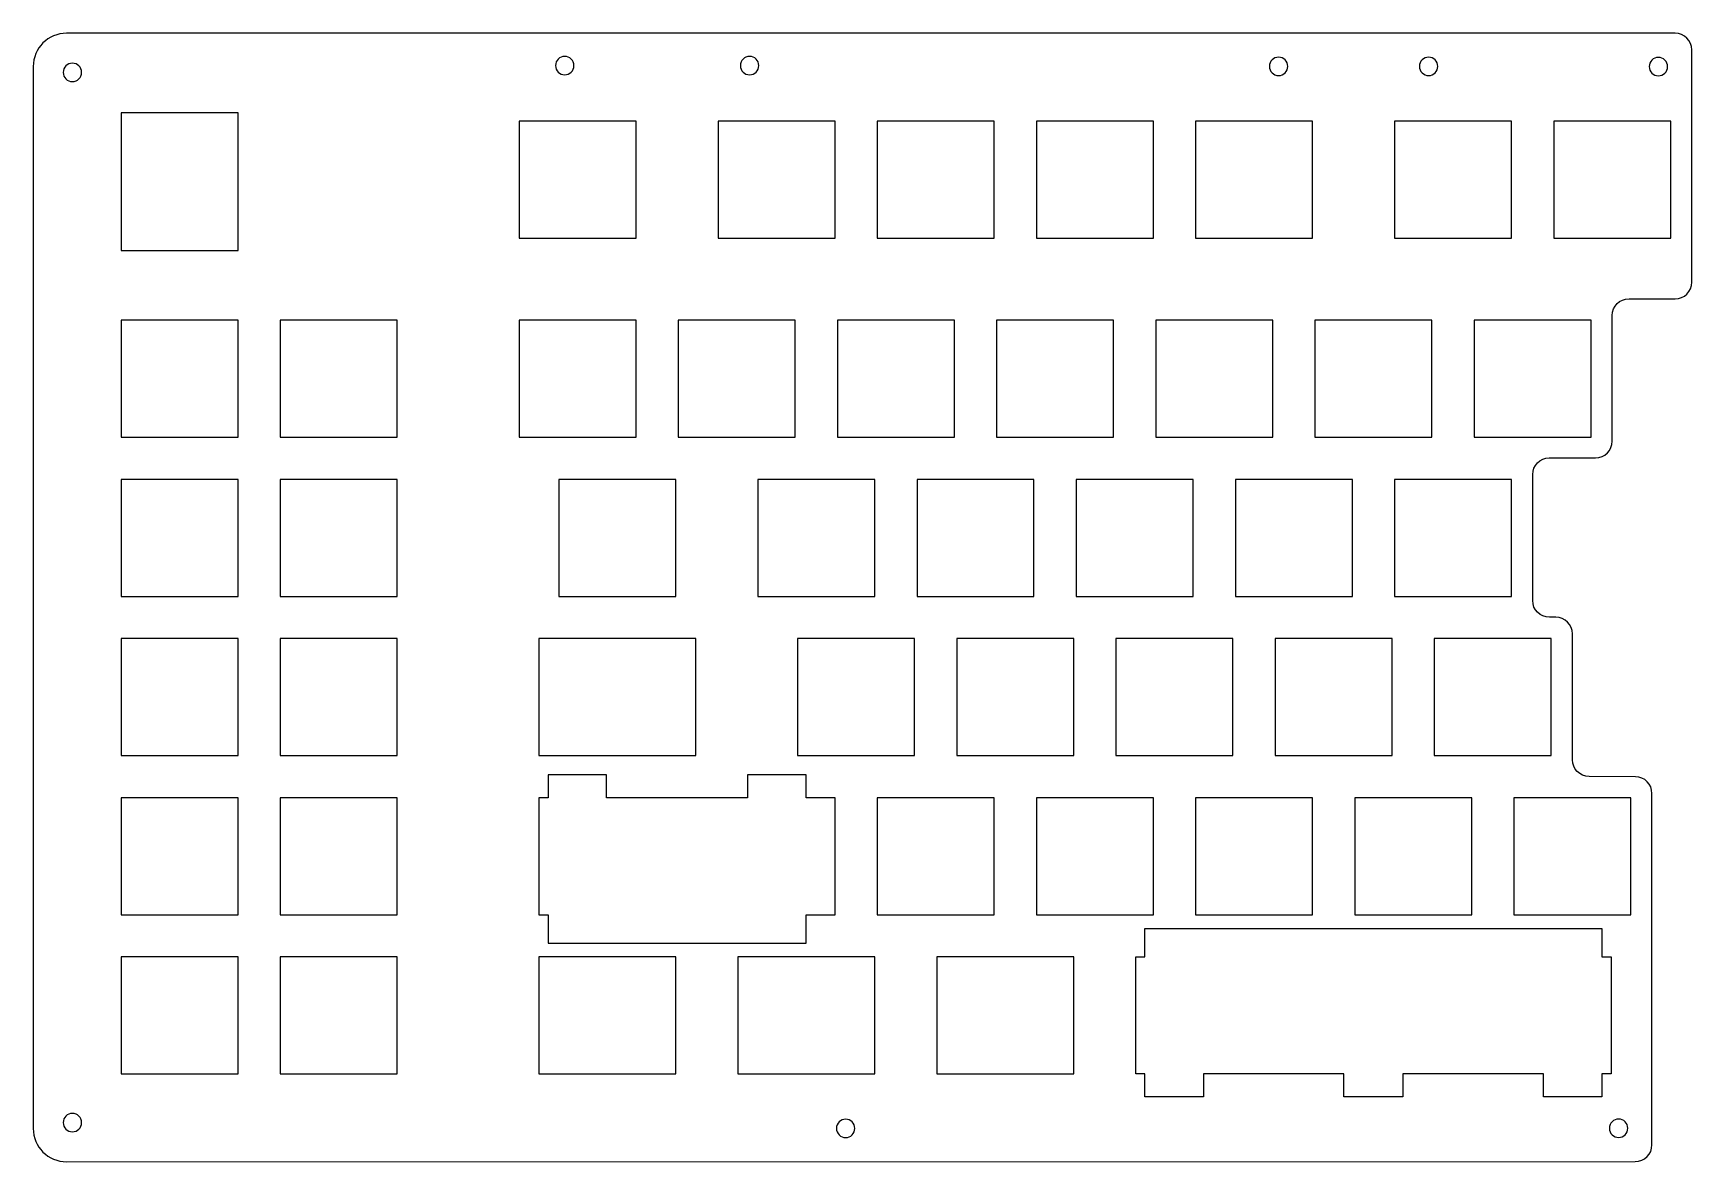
# Model space of a CAD drawing. Header units: inches. Extents: x 51 to 249, y 82 to 217.
import ezdxf

# ---------------------------------------------------------------- set-up
doc = ezdxf.new("R2010")
doc.units = ezdxf.units.IN
doc.header["$MEASUREMENT"] = 0
doc.layers.add('Layer 1', color=7, linetype='Continuous')

# ---------------------------------------------------------------- blocks, each defined once
blk = doc.blocks.new('block 2')
at = {"layer": 'Layer 1', "color": 175, "lineweight": 25, "true_color": 0x48499e}
blk.add_open_spline([(54.86, 217.46), (54.86, 217.46), (247.36, 217.46), (247.36, 217.46), (248.46, 217.46), (249.36, 216.56), (249.36, 215.46), (249.36, 215.46), (249.36, 187.66), (249.36, 187.66), (249.36, 186.55), (248.46, 185.65), (247.35, 185.66), (247.35, 185.66), (241.84, 185.68), (241.84, 185.68), (240.73, 185.69), (239.83, 184.79), (239.83, 183.68), (239.83, 183.68), (239.83, 168.64), (239.83, 168.64), (239.83, 167.54), (238.94, 166.64), (237.84, 166.64), (237.84, 166.64), (232.3, 166.63), (232.3, 166.63), (231.2, 166.62), (230.31, 165.73), (230.31, 164.63), (230.31, 164.63), (230.31, 149.57), (230.31, 149.57), (230.31, 148.47), (231.2, 147.57), (232.31, 147.57), (232.31, 147.57), (233.07, 147.57), (233.07, 147.57), (234.17, 147.57), (235.07, 146.68), (235.07, 145.57), (235.07, 145.57), (235.07, 130.51), (235.07, 130.51), (235.07, 129.41), (235.96, 128.52), (237.06, 128.51), (237.06, 128.51), (242.61, 128.48), (242.61, 128.48), (243.71, 128.47), (244.59, 127.58), (244.59, 126.48), (244.59, 126.48), (244.59, 84.43), (244.59, 84.43), (244.59, 83.33), (243.7, 82.43), (242.59, 82.43), (242.59, 82.43), (54.86, 82.4), (54.86, 82.4), (52.65, 82.4), (50.86, 84.19), (50.86, 86.4), (50.86, 86.4), (50.86, 213.46), (50.86, 213.46), (50.86, 215.67), (52.65, 217.46), (54.86, 217.46)], degree=3, knots=[0, 0, 0, 0, 1, 1, 1, 2, 2, 2, 3, 3, 3, 4, 4, 4, 5, 5, 5, 6, 6, 6, 7, 7, 7, 8, 8, 8, 9, 9, 9, 10, 10, 10, 11, 11, 11, 12, 12, 12, 13, 13, 13, 14, 14, 14, 15, 15, 15, 16, 16, 16, 17, 17, 17, 18, 18, 18, 19, 19, 19, 20, 20, 20, 21, 21, 21, 22, 22, 22, 23, 23, 23, 24, 24, 24, 24], dxfattribs=at)
blk = doc.blocks.new('block 3')
at = {"layer": 'Layer 1', "color": 195, "lineweight": 25, "true_color": 0x794d9e}
blk.add_open_spline([(137.69, 213.59), (137.69, 212.98), (137.2, 212.49), (136.59, 212.49), (135.98, 212.49), (135.49, 212.98), (135.49, 213.59), (135.49, 214.19), (135.98, 214.69), (136.59, 214.69), (137.2, 214.69), (137.69, 214.19), (137.69, 213.59)], degree=3, knots=[0, 0, 0, 0, 1, 1, 1, 2, 2, 2, 3, 3, 3, 4, 4, 4, 4], dxfattribs=at)
blk = doc.blocks.new('block 4')
at = {"layer": 'Layer 1', "color": 195, "lineweight": 25, "true_color": 0x794d9e}
blk.add_open_spline([(241.69, 86.42), (241.69, 85.81), (241.2, 85.32), (240.59, 85.32), (239.99, 85.32), (239.49, 85.81), (239.49, 86.42), (239.49, 87.03), (239.99, 87.52), (240.59, 87.52), (241.2, 87.52), (241.69, 87.03), (241.69, 86.42)], degree=3, knots=[0, 0, 0, 0, 1, 1, 1, 2, 2, 2, 3, 3, 3, 4, 4, 4, 4], dxfattribs=at)
blk = doc.blocks.new('block 5')
at = {"layer": 'Layer 1', "color": 195, "lineweight": 25, "true_color": 0x794d9e}
blk.add_open_spline([(246.46, 213.46), (246.46, 212.85), (245.96, 212.36), (245.36, 212.36), (244.75, 212.36), (244.26, 212.85), (244.26, 213.46), (244.26, 214.07), (244.75, 214.56), (245.36, 214.56), (245.96, 214.56), (246.46, 214.07), (246.46, 213.46)], degree=3, knots=[0, 0, 0, 0, 1, 1, 1, 2, 2, 2, 3, 3, 3, 4, 4, 4, 4], dxfattribs=at)
blk = doc.blocks.new('block 6')
at = {"layer": 'Layer 1', "color": 195, "lineweight": 25, "true_color": 0x794d9e}
blk.add_open_spline([(201, 213.49), (201, 212.88), (200.51, 212.39), (199.9, 212.39), (199.29, 212.39), (198.8, 212.88), (198.8, 213.49), (198.8, 214.09), (199.29, 214.59), (199.9, 214.59), (200.51, 214.59), (201, 214.09), (201, 213.49)], degree=3, knots=[0, 0, 0, 0, 1, 1, 1, 2, 2, 2, 3, 3, 3, 4, 4, 4, 4], dxfattribs=at)
blk = doc.blocks.new('block 7')
at = {"layer": 'Layer 1', "color": 195, "lineweight": 25, "true_color": 0x794d9e}
blk.add_open_spline([(218.95, 213.49), (218.95, 212.88), (218.46, 212.39), (217.85, 212.39), (217.25, 212.39), (216.75, 212.88), (216.75, 213.49), (216.75, 214.09), (217.25, 214.59), (217.85, 214.59), (218.46, 214.59), (218.95, 214.09), (218.95, 213.49)], degree=3, knots=[0, 0, 0, 0, 1, 1, 1, 2, 2, 2, 3, 3, 3, 4, 4, 4, 4], dxfattribs=at)
blk = doc.blocks.new('block 8')
at = {"layer": 'Layer 1', "color": 195, "lineweight": 25, "true_color": 0x794d9e}
blk.add_open_spline([(149.19, 86.4), (149.19, 85.79), (148.7, 85.3), (148.09, 85.3), (147.49, 85.3), (146.99, 85.79), (146.99, 86.4), (146.99, 87.01), (147.49, 87.5), (148.09, 87.5), (148.7, 87.5), (149.19, 87.01), (149.19, 86.4)], degree=3, knots=[0, 0, 0, 0, 1, 1, 1, 2, 2, 2, 3, 3, 3, 4, 4, 4, 4], dxfattribs=at)
blk = doc.blocks.new('block 9')
at = {"layer": 'Layer 1', "color": 195, "lineweight": 25, "true_color": 0x794d9e}
blk.add_open_spline([(115.57, 213.59), (115.57, 212.98), (115.08, 212.49), (114.47, 212.49), (113.87, 212.49), (113.37, 212.98), (113.37, 213.59), (113.37, 214.19), (113.87, 214.69), (114.47, 214.69), (115.08, 214.69), (115.57, 214.19), (115.57, 213.59)], degree=3, knots=[0, 0, 0, 0, 1, 1, 1, 2, 2, 2, 3, 3, 3, 4, 4, 4, 4], dxfattribs=at)
blk = doc.blocks.new('block 10')
at = {"layer": 'Layer 1', "color": 195, "lineweight": 25, "true_color": 0x794d9e}
blk.add_open_spline([(56.66, 87.1), (56.66, 86.49), (56.16, 86), (55.56, 86), (54.95, 86), (54.46, 86.49), (54.46, 87.1), (54.46, 87.71), (54.95, 88.2), (55.56, 88.2), (56.16, 88.2), (56.66, 87.71), (56.66, 87.1)], degree=3, knots=[0, 0, 0, 0, 1, 1, 1, 2, 2, 2, 3, 3, 3, 4, 4, 4, 4], dxfattribs=at)
blk = doc.blocks.new('block 11')
at = {"layer": 'Layer 1', "color": 195, "lineweight": 25, "true_color": 0x794d9e}
blk.add_open_spline([(56.66, 212.76), (56.66, 212.15), (56.16, 211.66), (55.56, 211.66), (54.95, 211.66), (54.46, 212.15), (54.46, 212.76), (54.46, 213.37), (54.95, 213.86), (55.56, 213.86), (56.16, 213.86), (56.66, 213.37), (56.66, 212.76)], degree=3, knots=[0, 0, 0, 0, 1, 1, 1, 2, 2, 2, 3, 3, 3, 4, 4, 4, 4], dxfattribs=at)
blk = doc.blocks.new('block 12')
at = {"layer": 'Layer 1', "color": 178, "lineweight": 25, "true_color": 0x010101}
blk.add_lwpolyline([(182.83, 106.92), (183.91, 106.92), (183.91, 110.32), (187.41, 110.32), (190.91, 110.32), (207.73, 110.32), (207.79, 110.32), (211.23, 110.32), (211.29, 110.32), (214.73, 110.32), (214.79, 110.32), (231.6, 110.32), (235.1, 110.32), (238.6, 110.32), (238.6, 106.92), (239.69, 106.92), (239.69, 92.92), (238.6, 92.92), (238.6, 90.17), (231.6, 90.17), (231.6, 92.92), (230.16, 92.92), (225.69, 92.92), (218.26, 92.92), (216.16, 92.92), (214.79, 92.92), (214.79, 90.17), (214.73, 90.17), (207.79, 90.17), (207.73, 90.17), (207.73, 92.92), (206.35, 92.92), (204.26, 92.92), (199.21, 92.92), (196.83, 92.92), (192.35, 92.92), (190.91, 92.92), (190.91, 90.17), (183.91, 90.17), (183.91, 92.92), (182.83, 92.92), (182.83, 106.92)], dxfattribs=at)
blk = doc.blocks.new('block 13')
at = {"layer": 'Layer 1', "color": 178, "lineweight": 25, "true_color": 0x010101}
blk.add_lwpolyline([(134.91, 125.97), (132.82, 125.97), (125.39, 125.97), (120.91, 125.97), (119.48, 125.97), (119.48, 128.72), (112.48, 128.72), (112.48, 125.97), (111.39, 125.97), (111.39, 111.97), (112.48, 111.97), (112.48, 108.57), (115.98, 108.57), (119.48, 108.57), (136.35, 108.57), (139.85, 108.57), (143.35, 108.57), (143.35, 111.97), (146.82, 111.97), (146.82, 125.97), (143.35, 125.97), (143.35, 128.72), (136.35, 128.72), (136.35, 125.97), (134.91, 125.97)], dxfattribs=at)
blk = doc.blocks.new('block 14')
at = {"layer": 'Layer 1', "color": 178, "lineweight": 25, "true_color": 0x010101}
blk.add_lwpolyline([(111.39, 131.02), (116.15, 131.02), (125.39, 131.02), (130.15, 131.02), (130.15, 145.02), (125.39, 145.02), (116.15, 145.02), (111.39, 145.02), (111.39, 131.02)], dxfattribs=at)
blk = doc.blocks.new('block 15')
at = {"layer": 'Layer 1', "color": 178, "lineweight": 25, "true_color": 0x010101}
blk.add_lwpolyline([(61.38, 191.44), (75.38, 191.44), (75.38, 207.94), (61.38, 207.94), (61.38, 191.44)], dxfattribs=at)
blk = doc.blocks.new('block 16')
at = {"layer": 'Layer 1', "color": 178, "lineweight": 25, "true_color": 0x010101}
blk.add_lwpolyline([(135.2, 92.92), (137.58, 92.92), (149.2, 92.92), (151.58, 92.92), (151.58, 106.92), (149.2, 106.92), (137.58, 106.92), (135.2, 106.92), (135.2, 92.92)], dxfattribs=at)
blk = doc.blocks.new('block 17')
at = {"layer": 'Layer 1', "color": 178, "lineweight": 25, "true_color": 0x010101}
blk.add_lwpolyline([(159.01, 92.92), (161.39, 92.92), (173.01, 92.92), (175.39, 92.92), (175.39, 106.92), (173.01, 106.92), (161.39, 106.92), (159.01, 106.92), (159.01, 92.92)], dxfattribs=at)
blk = doc.blocks.new('block 18')
at = {"layer": 'Layer 1', "color": 178, "lineweight": 25, "true_color": 0x010101}
blk.add_lwpolyline([(111.39, 92.92), (113.77, 92.92), (125.39, 92.92), (127.77, 92.92), (127.77, 106.92), (125.39, 106.92), (113.77, 106.92), (111.39, 106.92), (111.39, 92.92)], dxfattribs=at)
blk = doc.blocks.new('block 19')
at = {"layer": 'Layer 1', "color": 178, "lineweight": 25, "true_color": 0x010101}
blk.add_lwpolyline([(109.01, 192.94), (123.01, 192.94), (123.01, 206.94), (109.01, 206.94), (109.01, 192.94)], dxfattribs=at)
blk = doc.blocks.new('block 20')
at = {"layer": 'Layer 1', "color": 178, "lineweight": 25, "true_color": 0x010101}
blk.add_lwpolyline([(132.82, 192.94), (146.82, 192.94), (146.82, 206.94), (132.82, 206.94), (132.82, 192.94)], dxfattribs=at)
blk = doc.blocks.new('block 21')
at = {"layer": 'Layer 1', "color": 178, "lineweight": 25, "true_color": 0x010101}
blk.add_lwpolyline([(151.87, 192.94), (165.87, 192.94), (165.87, 206.94), (151.87, 206.94), (151.87, 192.94)], dxfattribs=at)
blk = doc.blocks.new('block 22')
at = {"layer": 'Layer 1', "color": 178, "lineweight": 25, "true_color": 0x010101}
blk.add_lwpolyline([(170.92, 192.94), (184.92, 192.94), (184.92, 206.94), (170.92, 206.94), (170.92, 192.94)], dxfattribs=at)
blk = doc.blocks.new('block 23')
at = {"layer": 'Layer 1', "color": 178, "lineweight": 25, "true_color": 0x010101}
blk.add_lwpolyline([(189.97, 192.94), (203.97, 192.94), (203.97, 206.94), (189.97, 206.94), (189.97, 192.94)], dxfattribs=at)
blk = doc.blocks.new('block 24')
at = {"layer": 'Layer 1', "color": 178, "lineweight": 25, "true_color": 0x010101}
blk.add_lwpolyline([(213.78, 192.94), (227.78, 192.94), (227.78, 206.94), (213.78, 206.94), (213.78, 192.94)], dxfattribs=at)
blk = doc.blocks.new('block 25')
at = {"layer": 'Layer 1', "color": 178, "lineweight": 25, "true_color": 0x010101}
blk.add_lwpolyline([(232.83, 192.94), (246.83, 192.94), (246.83, 206.94), (232.83, 206.94), (232.83, 192.94)], dxfattribs=at)
blk = doc.blocks.new('block 26')
at = {"layer": 'Layer 1', "color": 178, "lineweight": 25, "true_color": 0x010101}
blk.add_lwpolyline([(61.38, 169.12), (75.38, 169.12), (75.38, 183.12), (61.38, 183.12), (61.38, 169.12)], dxfattribs=at)
blk = doc.blocks.new('block 27')
at = {"layer": 'Layer 1', "color": 178, "lineweight": 25, "true_color": 0x010101}
blk.add_lwpolyline([(80.43, 169.12), (94.43, 169.12), (94.43, 183.12), (80.43, 183.12), (80.43, 169.12)], dxfattribs=at)
blk = doc.blocks.new('block 28')
at = {"layer": 'Layer 1', "color": 178, "lineweight": 25, "true_color": 0x010101}
blk.add_lwpolyline([(109.01, 169.12), (123.01, 169.12), (123.01, 183.12), (109.01, 183.12), (109.01, 169.12)], dxfattribs=at)
blk = doc.blocks.new('block 29')
at = {"layer": 'Layer 1', "color": 178, "lineweight": 25, "true_color": 0x010101}
blk.add_lwpolyline([(128.06, 169.12), (142.06, 169.12), (142.06, 183.12), (128.06, 183.12), (128.06, 169.12)], dxfattribs=at)
blk = doc.blocks.new('block 30')
at = {"layer": 'Layer 1', "color": 178, "lineweight": 25, "true_color": 0x010101}
blk.add_lwpolyline([(147.11, 169.12), (161.11, 169.12), (161.11, 183.12), (147.11, 183.12), (147.11, 169.12)], dxfattribs=at)
blk = doc.blocks.new('block 31')
at = {"layer": 'Layer 1', "color": 178, "lineweight": 25, "true_color": 0x010101}
blk.add_lwpolyline([(166.16, 169.12), (180.16, 169.12), (180.16, 183.12), (166.16, 183.12), (166.16, 169.12)], dxfattribs=at)
blk = doc.blocks.new('block 32')
at = {"layer": 'Layer 1', "color": 178, "lineweight": 25, "true_color": 0x010101}
blk.add_lwpolyline([(185.21, 169.12), (199.21, 169.12), (199.21, 183.12), (185.21, 183.12), (185.21, 169.12)], dxfattribs=at)
blk = doc.blocks.new('block 33')
at = {"layer": 'Layer 1', "color": 178, "lineweight": 25, "true_color": 0x010101}
blk.add_lwpolyline([(204.26, 169.12), (218.26, 169.12), (218.26, 183.12), (204.26, 183.12), (204.26, 169.12)], dxfattribs=at)
blk = doc.blocks.new('block 34')
at = {"layer": 'Layer 1', "color": 178, "lineweight": 25, "true_color": 0x010101}
blk.add_lwpolyline([(223.31, 169.12), (237.31, 169.12), (237.31, 183.12), (223.31, 183.12), (223.31, 169.12)], dxfattribs=at)
blk = doc.blocks.new('block 35')
at = {"layer": 'Layer 1', "color": 178, "lineweight": 25, "true_color": 0x010101}
blk.add_lwpolyline([(61.38, 150.07), (75.38, 150.07), (75.38, 164.07), (61.38, 164.07), (61.38, 150.07)], dxfattribs=at)
blk = doc.blocks.new('block 36')
at = {"layer": 'Layer 1', "color": 178, "lineweight": 25, "true_color": 0x010101}
blk.add_lwpolyline([(80.43, 150.07), (94.43, 150.07), (94.43, 164.07), (80.43, 164.07), (80.43, 150.07)], dxfattribs=at)
blk = doc.blocks.new('block 37')
at = {"layer": 'Layer 1', "color": 178, "lineweight": 25, "true_color": 0x010101}
blk.add_lwpolyline([(137.58, 150.07), (151.58, 150.07), (151.58, 164.07), (137.58, 164.07), (137.58, 150.07)], dxfattribs=at)
blk = doc.blocks.new('block 38')
at = {"layer": 'Layer 1', "color": 178, "lineweight": 25, "true_color": 0x010101}
blk.add_lwpolyline([(156.63, 150.07), (170.63, 150.07), (170.63, 164.07), (156.63, 164.07), (156.63, 150.07)], dxfattribs=at)
blk = doc.blocks.new('block 39')
at = {"layer": 'Layer 1', "color": 178, "lineweight": 25, "true_color": 0x010101}
blk.add_lwpolyline([(194.73, 150.07), (208.73, 150.07), (208.73, 164.07), (194.73, 164.07), (194.73, 150.07)], dxfattribs=at)
blk = doc.blocks.new('block 40')
at = {"layer": 'Layer 1', "color": 178, "lineweight": 25, "true_color": 0x010101}
blk.add_lwpolyline([(213.78, 150.07), (227.78, 150.07), (227.78, 164.07), (213.78, 164.07), (213.78, 150.07)], dxfattribs=at)
blk = doc.blocks.new('block 41')
at = {"layer": 'Layer 1', "color": 178, "lineweight": 25, "true_color": 0x010101}
blk.add_lwpolyline([(61.38, 131.02), (75.38, 131.02), (75.38, 145.02), (61.38, 145.02), (61.38, 131.02)], dxfattribs=at)
blk = doc.blocks.new('block 42')
at = {"layer": 'Layer 1', "color": 178, "lineweight": 25, "true_color": 0x010101}
blk.add_lwpolyline([(80.43, 131.02), (94.43, 131.02), (94.43, 145.02), (80.43, 145.02), (80.43, 131.02)], dxfattribs=at)
blk = doc.blocks.new('block 43')
at = {"layer": 'Layer 1', "color": 178, "lineweight": 25, "true_color": 0x010101}
blk.add_lwpolyline([(142.34, 131.02), (156.34, 131.02), (156.34, 145.02), (142.34, 145.02), (142.34, 131.02)], dxfattribs=at)
blk = doc.blocks.new('block 44')
at = {"layer": 'Layer 1', "color": 178, "lineweight": 25, "true_color": 0x010101}
blk.add_lwpolyline([(161.39, 131.02), (175.39, 131.02), (175.39, 145.02), (161.39, 145.02), (161.39, 131.02)], dxfattribs=at)
blk = doc.blocks.new('block 45')
at = {"layer": 'Layer 1', "color": 178, "lineweight": 25, "true_color": 0x010101}
blk.add_lwpolyline([(180.44, 131.02), (194.44, 131.02), (194.44, 145.02), (180.44, 145.02), (180.44, 131.02)], dxfattribs=at)
blk = doc.blocks.new('block 46')
at = {"layer": 'Layer 1', "color": 178, "lineweight": 25, "true_color": 0x010101}
blk.add_lwpolyline([(199.49, 131.02), (213.49, 131.02), (213.49, 145.02), (199.49, 145.02), (199.49, 131.02)], dxfattribs=at)
blk = doc.blocks.new('block 47')
at = {"layer": 'Layer 1', "color": 178, "lineweight": 25, "true_color": 0x010101}
blk.add_lwpolyline([(218.54, 131.02), (232.54, 131.02), (232.54, 145.02), (218.54, 145.02), (218.54, 131.02)], dxfattribs=at)
blk = doc.blocks.new('block 48')
at = {"layer": 'Layer 1', "color": 178, "lineweight": 25, "true_color": 0x010101}
blk.add_lwpolyline([(61.38, 111.97), (75.38, 111.97), (75.38, 125.97), (61.38, 125.97), (61.38, 111.97)], dxfattribs=at)
blk = doc.blocks.new('block 49')
at = {"layer": 'Layer 1', "color": 178, "lineweight": 25, "true_color": 0x010101}
blk.add_lwpolyline([(80.43, 111.97), (94.43, 111.97), (94.43, 125.97), (80.43, 125.97), (80.43, 111.97)], dxfattribs=at)
blk = doc.blocks.new('block 50')
at = {"layer": 'Layer 1', "color": 178, "lineweight": 25, "true_color": 0x010101}
blk.add_lwpolyline([(151.87, 111.97), (165.87, 111.97), (165.87, 125.97), (151.87, 125.97), (151.87, 111.97)], dxfattribs=at)
blk = doc.blocks.new('block 51')
at = {"layer": 'Layer 1', "color": 178, "lineweight": 25, "true_color": 0x010101}
blk.add_lwpolyline([(170.92, 111.97), (184.92, 111.97), (184.92, 125.97), (170.92, 125.97), (170.92, 111.97)], dxfattribs=at)
blk = doc.blocks.new('block 52')
at = {"layer": 'Layer 1', "color": 178, "lineweight": 25, "true_color": 0x010101}
blk.add_lwpolyline([(189.97, 111.97), (203.97, 111.97), (203.97, 125.97), (189.97, 125.97), (189.97, 111.97)], dxfattribs=at)
blk = doc.blocks.new('block 53')
at = {"layer": 'Layer 1', "color": 178, "lineweight": 25, "true_color": 0x010101}
blk.add_lwpolyline([(209.02, 111.97), (223.02, 111.97), (223.02, 125.97), (209.02, 125.97), (209.02, 111.97)], dxfattribs=at)
blk = doc.blocks.new('block 54')
at = {"layer": 'Layer 1', "color": 178, "lineweight": 25, "true_color": 0x010101}
blk.add_lwpolyline([(228.07, 111.97), (242.07, 111.97), (242.07, 125.97), (228.07, 125.97), (228.07, 111.97)], dxfattribs=at)
blk = doc.blocks.new('block 55')
at = {"layer": 'Layer 1', "color": 178, "lineweight": 25, "true_color": 0x010101}
blk.add_lwpolyline([(61.38, 92.92), (75.38, 92.92), (75.38, 106.92), (61.38, 106.92), (61.38, 92.92)], dxfattribs=at)
blk = doc.blocks.new('block 56')
at = {"layer": 'Layer 1', "color": 178, "lineweight": 25, "true_color": 0x010101}
blk.add_lwpolyline([(80.43, 92.92), (94.43, 92.92), (94.43, 106.92), (80.43, 106.92), (80.43, 92.92)], dxfattribs=at)
blk = doc.blocks.new('block 57')
at = {"layer": 'Layer 1', "color": 178, "lineweight": 25, "true_color": 0x010101}
blk.add_lwpolyline([(113.77, 150.07), (127.77, 150.07), (127.77, 164.07), (113.77, 164.07), (113.77, 150.07)], dxfattribs=at)
blk = doc.blocks.new('block 58')
at = {"layer": 'Layer 1', "color": 178, "lineweight": 25, "true_color": 0x010101}
blk.add_lwpolyline([(175.68, 150.07), (189.68, 150.07), (189.68, 164.07), (175.68, 164.07), (175.68, 150.07)], dxfattribs=at)

msp = doc.modelspace()

# ---------------------------------------------------------------- block references
at = {"layer": 'Layer 1'}
for name in ['block 2', 'block 9', 'block 3', 'block 6', 'block 7', 'block 5', 'block 11', 'block 15', 'block 19', 'block 20', 'block 21', 'block 22', 'block 23', 'block 24', 'block 25', 'block 26', 'block 27', 'block 28', 'block 29', 'block 30', 'block 31', 'block 32', 'block 33', 'block 34', 'block 35', 'block 36', 'block 57', 'block 37', 'block 38', 'block 58', 'block 39', 'block 40', 'block 41', 'block 42', 'block 14', 'block 43', 'block 44', 'block 45', 'block 46', 'block 47', 'block 13', 'block 48', 'block 49', 'block 50', 'block 51', 'block 52', 'block 53', 'block 54', 'block 12', 'block 55', 'block 56', 'block 18', 'block 16', 'block 17', 'block 10', 'block 8', 'block 4']:
    msp.add_blockref(name, (0, 0), dxfattribs=at)

doc.saveas('drawing.dxf')
